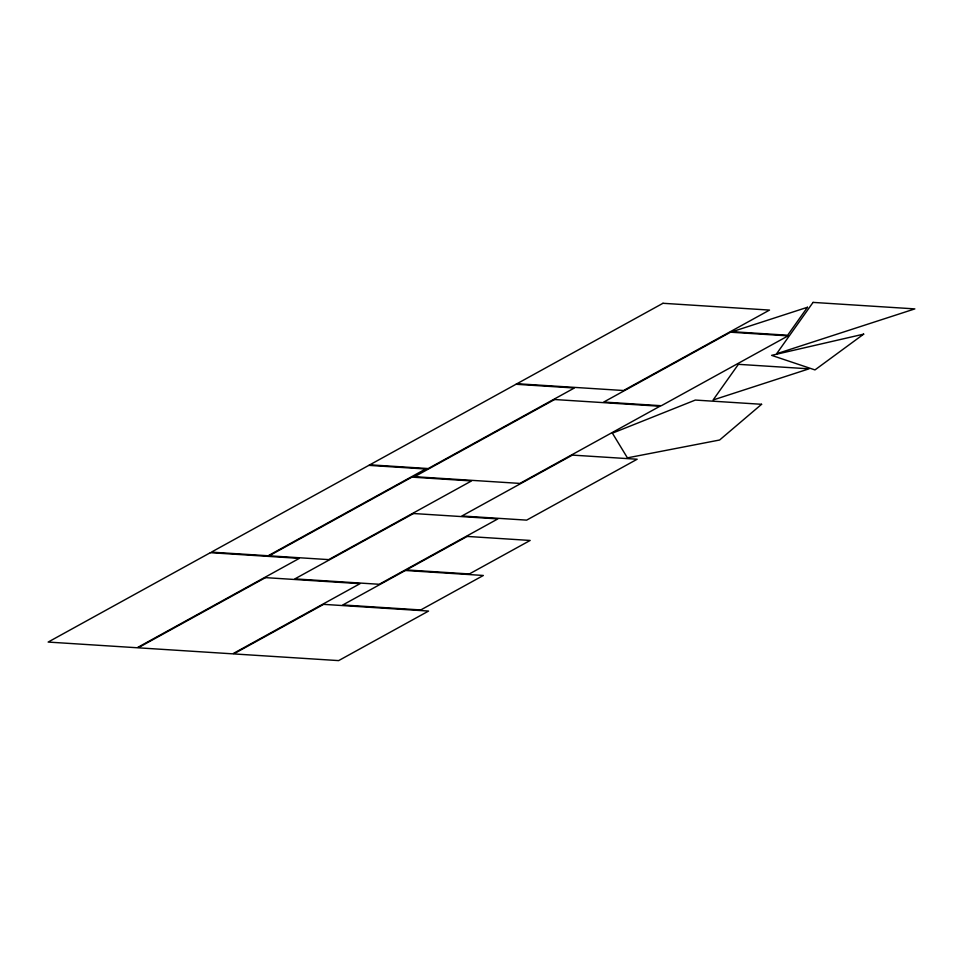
<?xml version="1.0" encoding="UTF-8"?>
<svg xmlns="http://www.w3.org/2000/svg" width="963" height="963" viewBox="0 0 963 963"><rect width="100%" height="100%" fill="white"/><g stroke="black" fill="none" stroke-linecap="round" stroke-linejoin="round"><path stroke-width="1.44" d="M738.392 364.327L713.101 399.982L809.028 368.829L738.392 364.327M807.476 307.269L787.638 335.232L732.229 331.693L807.476 307.269M813.049 302.394L776.599 353.77L914.85 308.894L813.049 302.394M761.601 404.291L719.626 440.007L627.419 457.858L612.396 433.169L695.322 400.066L761.601 404.291M863.679 334.137L814.963 369.912L771.604 355.359L863.679 334.137M210.367 552.678L48.15 642.068L137.119 647.75L299.337 558.359L210.367 552.678M368.829 465.358L211.366 552.136L268.135 555.759L425.61 468.993L368.829 465.358M515.999 384.273L369.816 464.816L428.198 468.548L574.369 387.993L515.999 384.273M662.965 303.285L516.987 383.719L623.543 390.521L769.521 310.086L662.965 303.285M411.947 477.13L269.134 555.82L328.72 559.623L471.521 480.934L411.947 477.13M554.58 399.525L414.535 476.685L519.9 483.414L659.932 406.242L554.58 399.525M265.475 577.631L138.118 647.81L232.685 653.841L360.042 583.662L265.475 577.631M730.508 332.199L603.741 402.053L661.328 405.724L788.095 335.87L730.508 332.199M413.5 513.52L294.859 578.895L379.229 584.276L497.871 518.901L413.5 513.52M572.395 455.102L461.879 515.999L526.653 520.128L637.169 459.231L572.395 455.102M323.604 604.355L233.684 653.913L338.639 660.606L428.571 611.06L323.604 604.355M405.375 570.481L342.792 604.969L420.759 609.952L483.354 575.465L405.375 570.481M467.175 536.427L406.374 569.94L469.342 573.96L530.156 540.448L467.175 536.427"/></g></svg>
